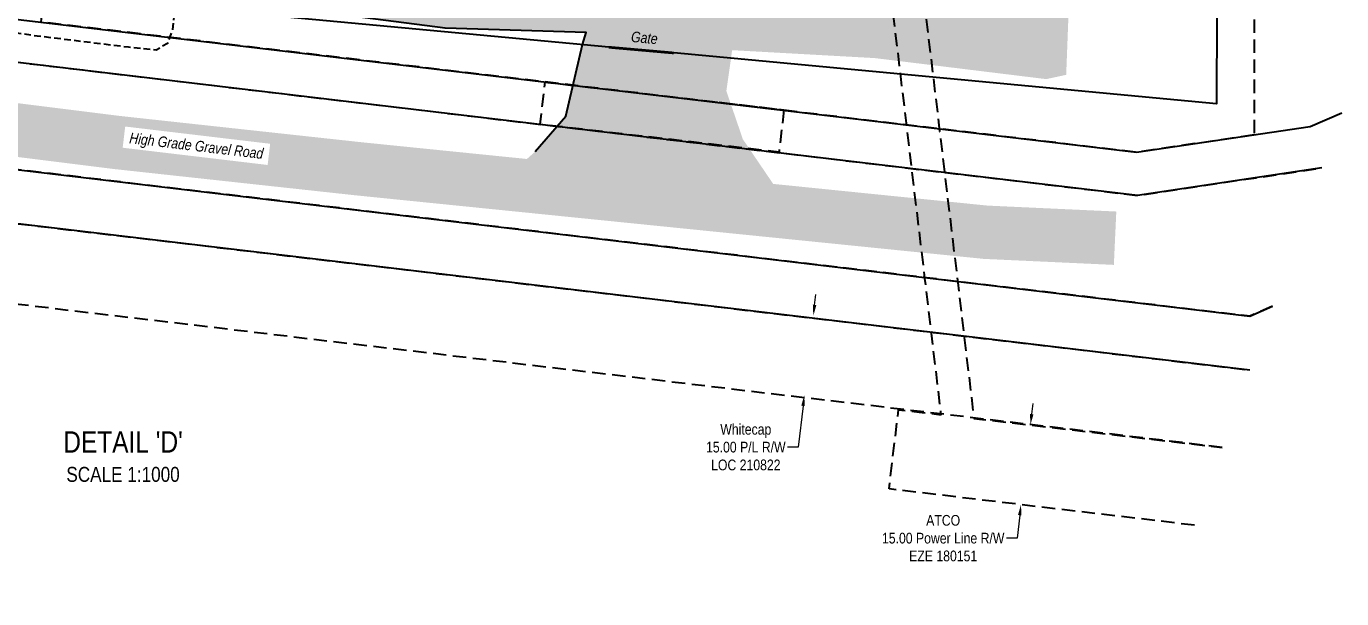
# Model space of a CAD drawing. Extents: x 485237 to 492984, y 6042770 to 6046256.
# Drawn here: x 491732 to 492963, y 6042869 to 6043405 of the extents above; entities that cross this region are included whole.
import ezdxf

# ---------------------------------------------------------------- set-up
doc = ezdxf.new("R2010")
doc.units = 0
doc.header["$LTSCALE"] = 5
doc.header["$PDSIZE"] = 0.5
for name, pattern in [('foc-ACCESSROAD', [3.75, 2.5, -1.25]), ('foc-FLOWLINE', [3.75, 2.5, -1.25]), ('UG_PIPE', [1.875, 1.25, -0.625])]:
    doc.linetypes.add(name, pattern=pattern)
doc.layers.get('Defpoints').update_dxf_attribs({"color": 9})
for name, color, linetype in [('AS-FENCE', 48, 'foc-FENCE'), ('AS-PIPE-UG', 44, 'UG_PIPE'), ('AS-ROADS', 254, 'Continuous'), ('C-AR', 13, 'foc-ACCESSROAD'), ('C-RW', 13, 'Continuous'), ('C-WS', 13, 'foc-ACCESSROAD'), ('DETAIL-T', 7, 'Continuous'), ('F-EZE', 190, 'foc-FLOWLINE'), ('F-RW', 190, 'Continuous')]:
    doc.layers.add(name, color=color, linetype=linetype)
for name, color, linetype, lineweight in [('AS-GENERAL', 48, 'Continuous', 18), ('C-AR-T', 13, 'Continuous', 9), ('F-EZE-T', 190, 'Continuous', 9), ('T-TEXT', 48, 'Continuous', 18)]:
    doc.layers.add(name, color=color, linetype=linetype, lineweight=lineweight)
doc.styles.add('80CG', font='ARIALN.TTF', dxfattribs={"height": 10})
doc.styles.add('80L', font='ARIALN.TTF', dxfattribs={"height": 10})
doc.styles.add('80LS', font='ARIALNI.TTF', dxfattribs={"height": 10})
doc.styles.add('foc-LtypeFont', font='ARIALN.TTF', dxfattribs={"height": 7.35})
doc.linetypes.add('foc-FENCE', pattern='A,10,-1,["X",foc-LtypeFont,S=0.2,R=0,X=-0.625,Y=-0.75],-1.24', length=12.24)
doc.dimstyles.new('Compass 5 000', dxfattribs={"dimscale": 5, "dimtxt": 9, "dimasz": 2, "dimexe": 0.2, "dimexo": 0.0625, "dimgap": 0.5, "dimtad": 0, "dimtih": 1, "dimtoh": 1, "dimzin": 0, "dimdsep": 46, "dimtxsty": '80CG', "dimcen": 0.1, "dimse1": 1, "dimse2": 1, "dimclrd": 256, "dimclrt": 256, "dimaunit": 1, "dimadec": 4, "dimazin": 0, "dimtfac": 0.06, "dimtofl": 0, "dimtmove": 0, "dimatfit": 1, "dimfxl": 0.2, "dimtolj": 1, "dimtzin": 0, "dimlwd": -1, "dimarcsym": 0})

# ---------------------------------------------------------------- blocks, each defined once
blk = doc.blocks.new('*D93')
at = {"layer": 'C-AR-T', "transparency": 16777216}
for p, q in [((492470.2, 6043143.8), (492471.3, 6043153.7)), ((492459.4, 6043049.4), (492454.9, 6043010.7)), ((492454.9, 6043010.7), (492444.9, 6043010.7))]:
    blk.add_line(p, q, dxfattribs=at)
for points in [[(492468.5, 6043144), (492471.8, 6043143.6), (492469, 6043133.8)], [(492457.7, 6043049.5), (492461, 6043049.2), (492460.5, 6043059.3)]]:
    blk.add_solid(points, dxfattribs=at)
at = {"layer": 'Defpoints', "color": 0, "transparency": 16777216}
for p in [(491543.1, 6043240), (491534.6, 6043165.4), (492460.5, 6043059.3)]:
    blk.add_point(p, dxfattribs=at)
at = {"layer": 'C-AR-T', "transparency": 16777216, "insert": (492405.8, 6043010.7), "char_height": 10, "attachment_point": 5, "style": '80CG'}
blk.add_mtext('\\A1;Whitecap\\P15.00 P/L R/W\\PLOC 210822', dxfattribs=at)
blk = doc.blocks.new('*D91')
at = {"layer": 'Defpoints', "color": 0, "transparency": 16777216}
for p in [(492787.2, 6043018), (492663.3, 6042956.9), (492778.3, 6042943.3)]:
    blk.add_point(p, dxfattribs=at)
at = {"layer": 'F-EZE-T', "transparency": 16777216}
for p, q in [((492673.4, 6043041.5), (492674.6, 6043051.5)), ((492662.2, 6042947), (492659.6, 6042925.5)), ((492659.6, 6042925.5), (492649.6, 6042925.5))]:
    blk.add_line(p, q, dxfattribs=at)
for points in [[(492671.7, 6043041.7), (492675, 6043041.4), (492672.2, 6043031.6)], [(492660.5, 6042947.2), (492663.8, 6042946.8), (492663.3, 6042956.9)]]:
    blk.add_solid(points, dxfattribs=at)
at = {"layer": 'F-EZE-T', "transparency": 16777216, "insert": (492590.5, 6042925.5), "char_height": 10, "attachment_point": 5, "style": '80CG'}
blk.add_mtext('\\A1;ATCO\\P15.00 Power Line R/W\\PEZE 180151', dxfattribs=at)

msp = doc.modelspace()

# ---------------------------------------------------------------- hatches: boundary and pattern name
at = {"layer": 'AS-ROADS'}
h = msp.add_hatch(color=256, dxfattribs=at)
h.dxf.hatch_style = 1
h.paths.add_polyline_path([(492449.744, 6043230.178), (492403.025, 6043298.96), (492387.595, 6043344.139), (492393.016, 6043382.346), (492526.614, 6043374.91), (492686.954, 6043355.237), (492705.63, 6043359.269), (492707.922, 6043419.391), (492706.476, 6043577.668), (492709.401, 6043870.741), (492714.556, 6044124.586), (492748.291, 6044203.041), (492500.481, 6044207.876), (492493.791, 6044133.871), (492475.656, 6044130.706), (492474.876, 6044097.726), (492496.761, 6044097.561), (492501.396, 6044083.066), (492428.941, 6044083.986), (492427.766, 6044038.646), (492437.536, 6044032.221), (492437.811, 6044012.341), (492456.666, 6044012.206), (492447.846, 6043902.181), (492316.796, 6043896.806), (492311.821, 6043836.181), (492279.516, 6043824.716), (492241.741, 6043844.886), (492189.726, 6043893.446), (492164.756, 6044005.786), (492163.336, 6044036.466), (491901.321, 6044018.951), (491935.601, 6043925.511), (491936.371, 6043783.231), (491886.431, 6043761.021), (491881.086, 6043724.661), (491881.041, 6043521.306), (491894.696, 6043432.776), (492124.571, 6043402.896), (492256.441, 6043398.951), (492252.986, 6043387.546), (492237.236, 6043320.716), (492208.721, 6043287.421), (492175.475, 6043257.939)])

# ---------------------------------------------------------------- linework, layer by layer
at = {"layer": 'AS-FENCE', "flags": 128}
msp.add_lwpolyline([(492277.561, 6043385.076), (491832.626, 6043426.546), (491806.271, 6044229.836), (492483.391, 6044230.211), (492483.511, 6044278.231), (492602.876, 6044278.706), (492603.341, 6044352.291), (492850.076, 6044356.631), (492846.186, 6043332.021), (492338.526, 6043379.746)], dxfattribs=at)
msp.add_lwpolyline([(492277.561, 6043385.076), (491832.626, 6043426.546), (491806.271, 6044229.836), (492483.391, 6044230.211), (492483.511, 6044278.231), (492602.876, 6044278.706), (492603.341, 6044352.291), (492850.076, 6044356.631), (492846.186, 6043332.021), (492338.526, 6043379.746)], dxfattribs=at)
at = {"layer": 'AS-GENERAL', "const_width": 2.5, "flags": 128}
msp.add_lwpolyline([(492277.561, 6043385.076), (492338.476, 6043379.701)], dxfattribs=at)
msp.add_lwpolyline([(492277.561, 6043385.076), (492338.476, 6043379.701)], dxfattribs=at)
at = {"layer": 'AS-PIPE-UG', "flags": 128}
msp.add_lwpolyline([(492437.606, 6044045.266), (492430.246, 6044045.866), (492397.156, 6044044.271), (492258.381, 6044044.591), (492085.791, 6044044.061), (491957.336, 6044043.046), (491877.191, 6044039.001), (491858.046, 6044017.846), (491866.266, 6043820.831), (491870.881, 6043684.881), (491874.736, 6043561.271), (491875.431, 6043517.076), (491872.411, 6043470.046), (491871.601, 6043423.266), (491869.341, 6043401.831), (491864.551, 6043388.626), (491854.041, 6043382.416), (491828.091, 6043385.026), (491742.526, 6043395.536), (491564.181, 6043420.401), (491413.901, 6043438.781), (491336.226, 6043447.001)], dxfattribs=at)
msp.add_lwpolyline([(492437.606, 6044045.266), (492430.246, 6044045.866), (492397.156, 6044044.271), (492258.381, 6044044.591), (492085.791, 6044044.061), (491957.336, 6044043.046), (491877.191, 6044039.001), (491858.046, 6044017.846), (491866.266, 6043820.831), (491870.881, 6043684.881), (491874.736, 6043561.271), (491875.431, 6043517.076), (491872.411, 6043470.046), (491871.601, 6043423.266), (491869.341, 6043401.831), (491864.551, 6043388.626), (491854.041, 6043382.416), (491828.091, 6043385.026), (491742.526, 6043395.536), (491564.181, 6043420.401), (491413.901, 6043438.781), (491336.226, 6043447.001)], dxfattribs=at)
at = {"layer": 'AS-ROADS', "flags": 128}
msp.add_lwpolyline([(492208.721, 6043287.421), (492237.236, 6043320.716), (492252.986, 6043387.546), (492256.441, 6043398.951), (492124.571, 6043402.896), (491894.696, 6043432.776)], dxfattribs=at)
at = {"layer": 'AS-ROADS', "const_width": 50, "flags": 128}
msp.add_lwpolyline([(491335.796, 6043359.72), (491468.159, 6043341.192), (491627.146, 6043319.687), (491817.428, 6043295.9), (492043.935, 6043271.253), (492630.259, 6043211.907), (492751.374, 6043206.329)], dxfattribs=at)
at = {"layer": 'C-AR', "flags": 128}
for points in [[(490579.421, 6044177.082), (491060.497, 6043517.107), (491204.275, 6043432.946), (492772.276, 6043246.438), (492944.984, 6043272.083)], [(492898.82, 6043142.69), (492877.373, 6043133.286), (491171.772, 6043336.16), (490992.012, 6043441.384), (490499.199, 6044117.461)], [(490389.962, 6043262.396), (490832.566, 6043202.401), (491034.532, 6043261.598), (491109.048, 6043252.757), (491113.637, 6043292.472), (491195.677, 6043282.748), (492877.503, 6043082.943)], [(492851.666, 6043010.525), (491179.707, 6043209.135), (491174.741, 6043169.466), (491041.628, 6043185.646), (490838.983, 6043126.143), (490389.962, 6043186.875)]]:
    msp.add_lwpolyline(points, dxfattribs=at)
msp.add_lwpolyline([(492441.475, 6043326.505), (492436.869, 6043286.939), (492213.371, 6043312.861), (492217.974, 6043352.456), (492441.475, 6043326.505)], close=True, dxfattribs=at)
at = {"layer": 'C-RW'}
for points in [[(490611.51, 6044200.931), (491087.891, 6043547.396), (491217.276, 6043471.66), (492771.456, 6043286.716), (492933.876, 6043310.851), (492963.441, 6043323.815)], [(492944.984, 6043272.083), (492772.276, 6043246.438), (491204.275, 6043432.946), (491060.497, 6043517.107), (490579.421, 6044177.082)]]:
    msp.add_lwpolyline(points, dxfattribs=at)
at = {"layer": 'C-WS', "flags": 128}
msp.add_lwpolyline([(492881.621, 6043303.106), (492771.691, 6043286.769), (491746.461, 6043408.631), (491752.226, 6043458.386), (491752.401, 6044263.026), (492481.481, 6044273.001), (492481.466, 6044280.946), (492529.546, 6044280.941), (492529.566, 6044378.086), (492881.871, 6044378.056), (492881.621, 6043303.106)], close=True, dxfattribs=at)
at = {"layer": 'F-EZE', "flags": 128}
msp.add_lwpolyline([(492825.658, 6042937.629), (492539.861, 6042971.588), (492548.672, 6043045.674), (492568.132, 6043043.506), (492588.663, 6043041.098), (492579.552, 6043117.541), (492573.464, 6043168.516), (492561.422, 6043269.333), (492556.575, 6043309.911), (492533.886, 6043499.887), (492528.923, 6043499.292), (492524.183, 6043538.99), (492563.878, 6043543.733), (492568.62, 6043504.034), (492563.659, 6043503.442), (492587.198, 6043306.358), (492592.043, 6043265.787), (492604.081, 6043165.002), (492610.169, 6043114.03), (492619.29, 6043037.552), (492627.424, 6043036.604), (492758.267, 6043021.33), (492851.634, 6043010.435)], dxfattribs=at)
at = {"layer": 'F-RW'}
for points in [[(490499.199, 6044117.461), (491058.929, 6043349.582), (492877.373, 6043133.286), (492898.82, 6043142.69)], [(492877.503, 6043082.943), (491031.101, 6043302.276), (490458.847, 6044087.471)]]:
    msp.add_lwpolyline(points, dxfattribs=at)

# ---------------------------------------------------------------- texts
at = {"layer": 'AS-GENERAL', "insert": (492298.315, 6043400.097), "char_height": 9.99618, "attachment_point": 1, "rotation": 354.957412, "style": '80L'}
msp.add_mtext_dynamic_manual_height_columns('\\pi0.68381;{\\fArial Narrow|b0|i1|c0|p34;Gate}', width=24.80342, gutter_width=50, heights=[0], dxfattribs=at)
at = {"layer": 'DETAIL-T', "color": 3, "insert": (491822.972, 6043001.838), "char_height": 20, "width": 217.10814, "attachment_point": 5, "style": '80CG'}
msp.add_mtext("DETAIL 'D'\\P{\\H0.7x;SCALE 1:1000}", dxfattribs=at)

# ---------------------------------------------------------------- dimensions: what is measured, and where the dimension line sits
at = {"layer": 'C-AR-T'}
dim = msp.add_linear_dim(base=(492460.498, 6043059.288), p1=(491543.126, 6043239.993), p2=(491534.579, 6043165.434), angle=263.46024, text='Whitecap\\P15.00 P/L R/W\\PLOC 210822', dimstyle='Compass 5 000', dxfattribs=at)
dim.commit()
dim.dimension.update_dxf_attribs({"geometry": '*D93', "text_midpoint": (492405.839, 6043010.68), "dimtype": 161})
at = {"layer": 'F-EZE-T'}
dim = msp.add_linear_dim(base=(492663.336, 6042956.916), p1=(492787.205, 6043017.953), p2=(492778.329, 6042943.253), angle=263.223782, text='ATCO\\P15.00 Power Line R/W\\PEZE 180151', dimstyle='Compass 5 000', dxfattribs=at)
dim.commit()
dim.dimension.update_dxf_attribs({"geometry": '*D91', "text_midpoint": (492590.467, 6042925.541), "dimtype": 161})

# ---------------------------------------------------------------- next in the draw order: texts
at = {"layer": 'T-TEXT', "insert": (491892.242, 6043297.83), "char_height": 9.99121, "width": 126.62569, "attachment_point": 2, "rotation": 353.216765, "style": '80LS', "bg_fill": 2}
msp.add_mtext('High Grade Gravel Road', dxfattribs=at)

doc.saveas('drawing.dxf')
